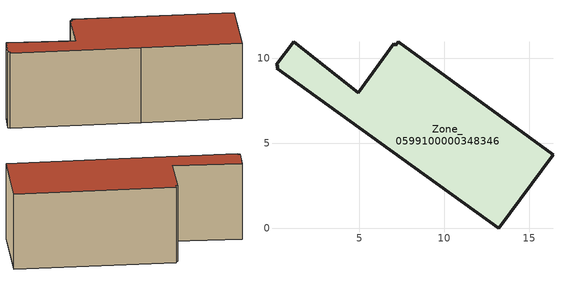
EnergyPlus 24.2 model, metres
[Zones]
Zone_0599100000348346
 floor ground (C_G): 7.27,10.99 16.39,4.34 13.21,0 7.51,4.09 0.14,9.43 0.23,9.54 0.09,9.64 1.14,10.97 4.92,7.97 7.02,10.86 7.12,10.79 z0.15
 wall outside (C_F): 0.14,9.43 7.51,4.09 13.21,0 16.39,4.34 7.27,10.99 7.12,10.79 7.02,10.86 4.92,7.97 1.14,10.97 0.09,9.64 0.23,9.54 0.14,9.43 z0.15:5.81
 roof outside (C_R): 7.27,10.99 7.12,10.79 7.02,10.86 4.92,7.97 1.14,10.97 0.09,9.64 0.23,9.54 0.14,9.43 7.51,4.09 13.21,0 16.39,4.34 z5.81
[BUILDING]
Pand.0599100000348346: North Axis=0; Terrain=City; Loads Convergence Tolerance Value=0.04; Temperature Convergence Tolerance Value=0.4; Solar Distribution=FullExterior; Maximum Number of Warmup Days=25; Minimum Number of Warmup Days=1
[Site:Location]
Rotterdam.The.Hague.AP_ZH_NLD Design_Conditions: Latitude=51.96; Longitude=4.45; Time Zone=1; Elevation=-4.5
[SITE:GROUNDTEMPERATURE:BUILDINGSURFACE]
18, 18, 18, 18, 18, 18, 18, 18, 18, 18, 18, 18
[MATERIAL] Thermal Absorptance=0.9; Solar Absorptance=0.7; Visible Absorptance=0.7
Name | Roughness | Thickness | Conductivity | Density | Specific Heat
G.TC.1992-2005 | MediumSmooth | 0.15 | 0.06 | 540 | 1210
F.TC.1992-2005 | Rough | 0.3 | 0.12 | 1920 | 840
R.TC.1992-2005 | MediumRough | 0.2 | 0.08 | 1500 | 1000
[CONSTRUCTION]
C_G: G.TC.1992-2005
C_F: F.TC.1992-2005
C_R: R.TC.1992-2005
[ZONE]
Zone_0599100000348346: Type=1; Multiplier=1; Ceiling Height=Autocalculate; Volume=Autocalculate; Floor Area=autocalculate; Part of Total Floor Area=Yes
[ZONEINFILTRATION:DESIGNFLOWRATE]
Infil_Zone_0599100000348346: Zone or ZoneList or Space or SpaceList=Zone_0599100000348346; Schedule=AlwaysOn; Design Flow Rate Calculation Method=Flow/Area; Flow Rate per Floor Area=0.0015; Constant Term Coefficient=1; Temperature Term Coefficient=0; Velocity Term Coefficient=0; Velocity Squared Term Coefficient=0
[HVACTEMPLATE:ZONE:IDEALLOADSAIRSYSTEM]
Zone_0599100000348346: Maximum Heating Supply Air Temperature=50; Minimum Cooling Supply Air Temperature=13; Maximum Heating Supply Air Humidity Ratio=0.0156; Minimum Cooling Supply Air Humidity Ratio=0.0077; Heating Limit=NoLimit; Cooling Limit=NoLimit; Dehumidification Control Type=ConstantSensibleHeatRatio; Cooling Sensible Heat Ratio=0.7; Dehumidification Setpoint=60; Humidification Control Type=None; Humidification Setpoint=30; Outdoor Air Method=None; Outdoor Air Flow Rate per Person=0.00944; Outdoor Air Flow Rate per Zone Floor Area=0; Outdoor Air Flow Rate per Zone=0; Demand Controlled Ventilation Type=None; Outdoor Air Economizer Type=NoEconomizer; Heat Recovery Type=None; Sensible Heat Recovery Effectiveness=0.7; Latent Heat Recovery Effectiveness=0.65
[ZONECONTROL:THERMOSTAT]
ThermostatControl_Zone_0599100000348346: Zone or ZoneList=Zone_0599100000348346; Control Type Schedule=DualSetpointControlType; Control 1=Thermostat_Zone_0599100000348346; Temperature Difference Between Cutout And Setpoint=0
[THERMOSTATSETPOINT:DUALSETPOINT]
Thermostat_Zone_0599100000348346: Heating Setpoint Temperature Schedule=HeatingSetpoint_Zone_0599100000348346; Cooling Setpoint Temperature Schedule=CoolingSetpoint_Zone_0599100000348346
[SCHEDULE:COMPACT]
HeatingSetpoint_Zone_0599100000348346: Through: 12/31, For: AllDays, Until: 24:00, 21
CoolingSetpoint_Zone_0599100000348346: Through: 12/31, For: AllDays, Until: 24:00, 24
DualSetpointControlType: Through: 12/31, For: AllDays, Until: 24:00, 4
AlwaysOn: Through: 12/31, For: AllDays, Until: 24:00, 1
